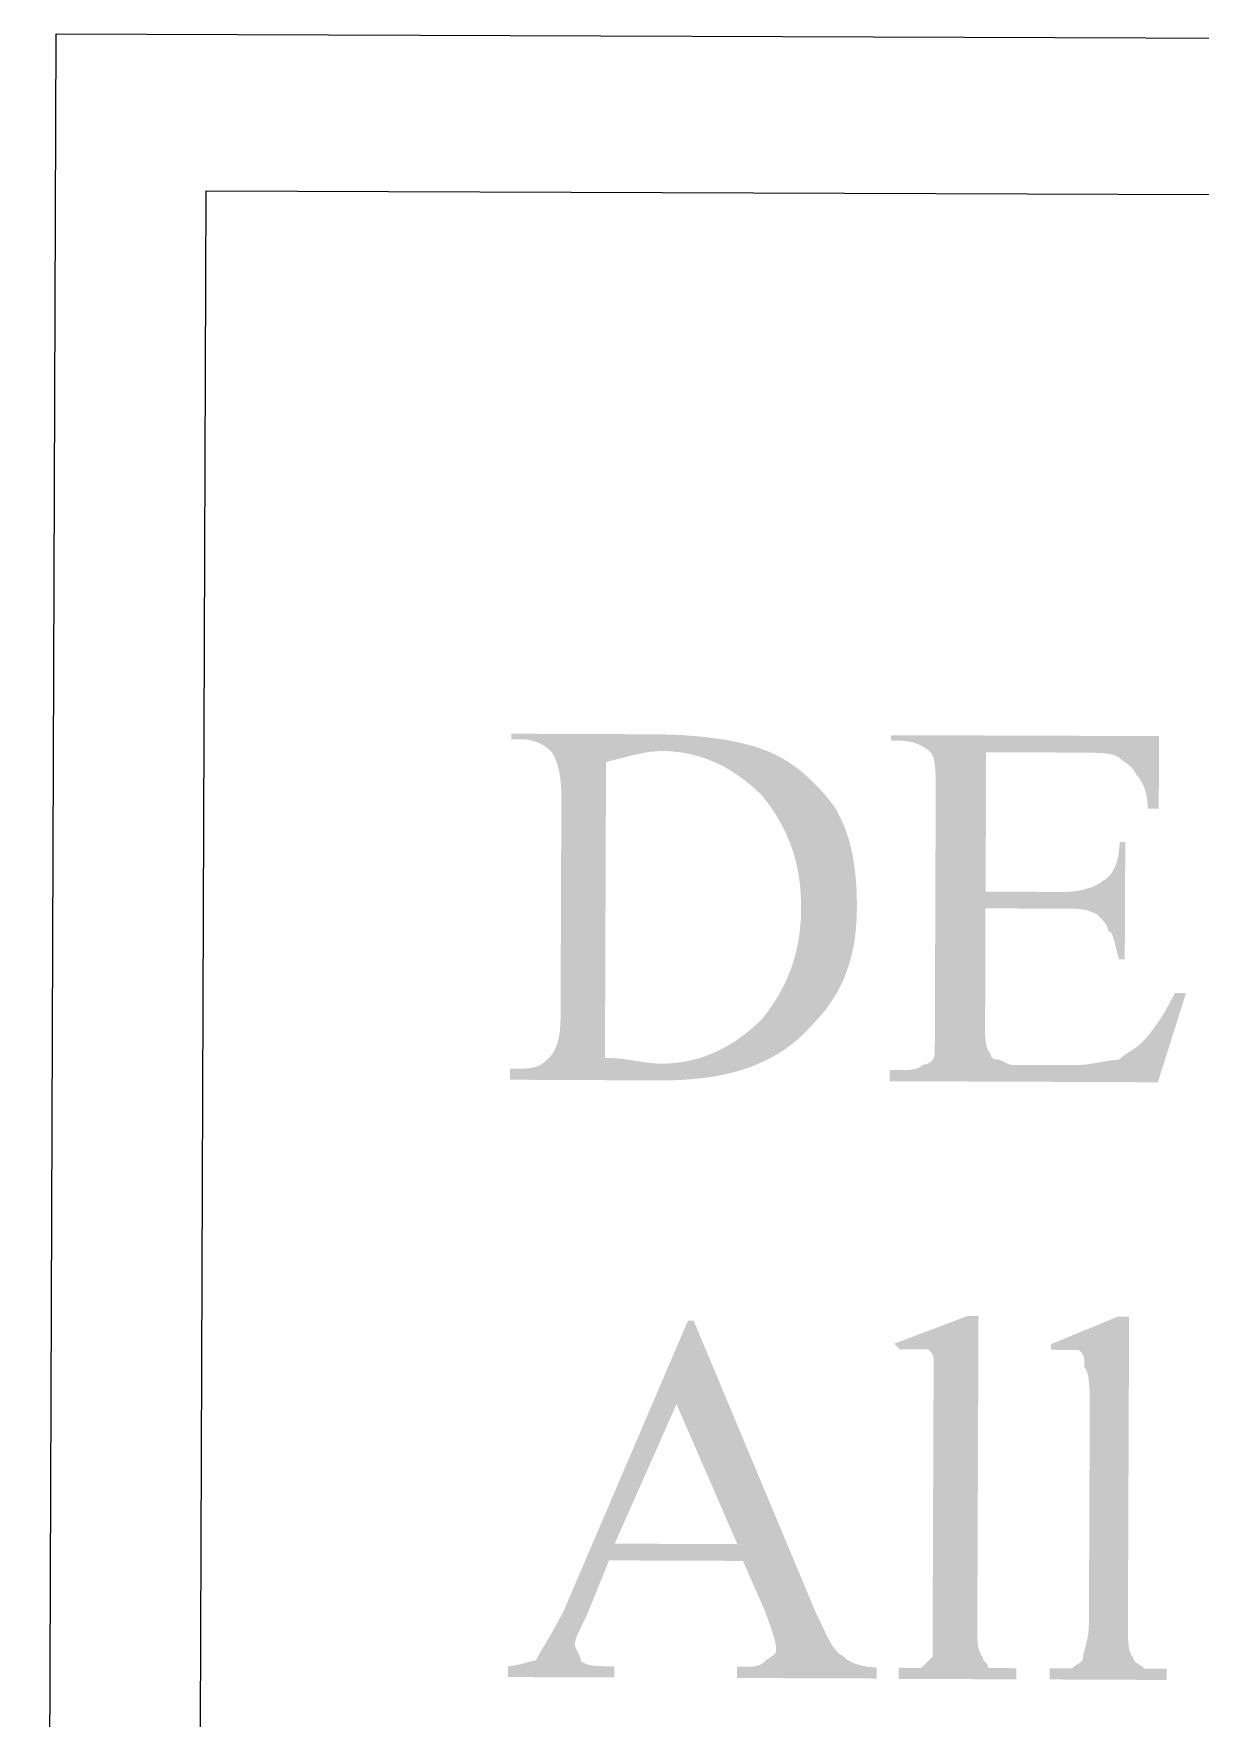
# Model space of a CAD drawing. Header units: millimetres. Extents: x -125 to 146, y -26 to 163.
# Drawn here: x 91.05 to 99.91, y 64.23 to 77.02 of the extents above; entities that cross this region are included whole.
import ezdxf
from ezdxf.xclip import XClip

# ---------------------------------------------------------------- set-up
doc = ezdxf.new("R2010")
doc.units = ezdxf.units.MM
doc.header["$MEASUREMENT"] = 0
doc.header["$XCLIPFRAME"] = 0
doc.layers.get('0').update_dxf_attribs({"color": 255, "linetype": 'CONTINUOUS'})

# ---------------------------------------------------------------- blocks, each defined once
blk = doc.blocks.new('MF12257_10')
at = {"color": 7, "linetype": 'Continuous', "lineweight": 25, "true_color": 0x000007}
blk.add_lwpolyline([(114.393, 53.755), (114.393, -5.961), (68.173, -5.961), (68.173, 53.755)], close=True, dxfattribs=at)
blk = doc.blocks.new('MF12274_11')
at = {"color": 7, "linetype": 'Continuous', "lineweight": 25, "true_color": 0x000007}
blk.add_lwpolyline([(113.205, 52.612), (113.205, -4.776), (69.318, -4.776), (69.318, 52.612)], close=True, dxfattribs=at)

msp = doc.modelspace()

# ---------------------------------------------------------------- hatches: boundary and pattern name
at = {"true_color": 0x000007}
h = msp.add_hatch(color=7, dxfattribs=at)
h.paths.add_polyline_path([(94.668, 69.08), (94.668, 69.164), (94.753, 69.164), (94.768, 69.164), (94.783, 69.165), (94.797, 69.166), (94.81, 69.167), (94.822, 69.169), (94.834, 69.171), (94.844, 69.173), (94.855, 69.176), (94.864, 69.179), (94.874, 69.182), (94.882, 69.186), (94.89, 69.19), (94.898, 69.194), (94.906, 69.198), (94.913, 69.203), (94.919, 69.207), (94.926, 69.212), (94.932, 69.217), (94.937, 69.222), (94.943, 69.227), (94.949, 69.232), (94.954, 69.237), (94.959, 69.242), (94.965, 69.248), (94.97, 69.253), (94.975, 69.259), (94.981, 69.266), (94.986, 69.273), (94.991, 69.28), (94.996, 69.288), (95.001, 69.297), (95.006, 69.306), (95.01, 69.315), (95.015, 69.326), (95.019, 69.337), (95.023, 69.348), (95.027, 69.36), (95.031, 69.373), (95.034, 69.387), (95.037, 69.401), (95.04, 69.416), (95.043, 69.432), (95.045, 69.449), (95.047, 69.466), (95.048, 69.484), (95.05, 69.503), (95.05, 69.523), (95.051, 69.544), (95.057, 71.24), (95.057, 71.261), (95.056, 71.281), (95.055, 71.301), (95.054, 71.321), (95.052, 71.34), (95.05, 71.358), (95.048, 71.376), (95.045, 71.393), (95.042, 71.41), (95.039, 71.426), (95.035, 71.442), (95.031, 71.457), (95.027, 71.471), (95.023, 71.485), (95.019, 71.497), (95.014, 71.51), (95.009, 71.521), (95.004, 71.532), (94.999, 71.542), (94.994, 71.551), (94.989, 71.559), (94.984, 71.566), (94.979, 71.573), (94.973, 71.579), (94.968, 71.584), (94.962, 71.589), (94.956, 71.595), (94.949, 71.6), (94.942, 71.605), (94.935, 71.61), (94.927, 71.615), (94.919, 71.62), (94.91, 71.624), (94.902, 71.629), (94.893, 71.633), (94.884, 71.637), (94.874, 71.641), (94.865, 71.645), (94.855, 71.648), (94.845, 71.651), (94.835, 71.654), (94.825, 71.657), (94.815, 71.659), (94.804, 71.661), (94.794, 71.662), (94.783, 71.663), (94.773, 71.664), (94.762, 71.664), (94.677, 71.664), (94.678, 71.707), (95.739, 71.703), (95.786, 71.702), (95.832, 71.702), (95.877, 71.7), (95.922, 71.699), (95.966, 71.697), (96.008, 71.694), (96.05, 71.691), (96.091, 71.687), (96.131, 71.684), (96.171, 71.679), (96.209, 71.674), (96.246, 71.669), (96.283, 71.664), (96.319, 71.658), (96.353, 71.651), (96.387, 71.644), (96.42, 71.637), (96.453, 71.629), (96.484, 71.621), (96.514, 71.612), (96.544, 71.603), (96.572, 71.593), (96.6, 71.583), (96.627, 71.573), (96.653, 71.561), (96.679, 71.55), (96.704, 71.537), (96.729, 71.523), (96.754, 71.509), (96.778, 71.494), (96.801, 71.478), (96.824, 71.462), (96.847, 71.445), (96.869, 71.428), (96.891, 71.41), (96.912, 71.392), (96.933, 71.373), (96.953, 71.354), (96.973, 71.334), (96.993, 71.314), (97.012, 71.294), (97.031, 71.273), (97.049, 71.253), (97.067, 71.232), (97.084, 71.211), (97.101, 71.19), (97.117, 71.169), (97.133, 71.147), (97.149, 71.121), (97.163, 71.093), (97.177, 71.066), (97.19, 71.038), (97.202, 71.009), (97.213, 70.98), (97.223, 70.951), (97.233, 70.921), (97.242, 70.891), (97.25, 70.86), (97.258, 70.829), (97.264, 70.798), (97.271, 70.766), (97.276, 70.733), (97.281, 70.7), (97.285, 70.667), (97.289, 70.633), (97.292, 70.599), (97.295, 70.564), (97.297, 70.529), (97.298, 70.494), (97.299, 70.458), (97.3, 70.422), (97.3, 70.385), (97.299, 70.342), (97.298, 70.3), (97.295, 70.259), (97.292, 70.218), (97.287, 70.177), (97.282, 70.137), (97.275, 70.098), (97.267, 70.058), (97.258, 70.02), (97.248, 69.982), (97.237, 69.944), (97.224, 69.906), (97.21, 69.87), (97.195, 69.833), (97.178, 69.797), (97.16, 69.762), (97.14, 69.727), (97.119, 69.692), (97.096, 69.658), (97.072, 69.624), (97.046, 69.591), (97.018, 69.559), (96.989, 69.526), (96.958, 69.494), (96.925, 69.458), (96.892, 69.424), (96.856, 69.391), (96.82, 69.361), (96.782, 69.331), (96.743, 69.304), (96.703, 69.278), (96.661, 69.254), (96.618, 69.231), (96.573, 69.211), (96.528, 69.191), (96.481, 69.173), (96.432, 69.157), (96.383, 69.142), (96.332, 69.129), (96.279, 69.117), (96.226, 69.107), (96.171, 69.098), (96.114, 69.091), (96.057, 69.085), (95.998, 69.081), (95.938, 69.077), (95.876, 69.076), (95.813, 69.075)])
h.paths.add_polyline_path([(95.388, 69.246), (95.409, 69.246), (95.43, 69.245), (95.45, 69.244), (95.47, 69.243), (95.489, 69.241), (95.508, 69.239), (95.527, 69.237), (95.546, 69.235), (95.564, 69.232), (95.582, 69.23), (95.599, 69.227), (95.617, 69.224), (95.634, 69.221), (95.651, 69.219), (95.668, 69.216), (95.685, 69.214), (95.701, 69.211), (95.718, 69.209), (95.734, 69.207), (95.75, 69.206), (95.766, 69.204), (95.782, 69.203), (95.798, 69.203), (95.814, 69.202), (95.851, 69.203), (95.887, 69.205), (95.923, 69.208), (95.959, 69.212), (95.994, 69.218), (96.028, 69.225), (96.063, 69.233), (96.096, 69.242), (96.13, 69.252), (96.163, 69.264), (96.195, 69.277), (96.227, 69.291), (96.259, 69.306), (96.29, 69.322), (96.32, 69.339), (96.351, 69.357), (96.381, 69.376), (96.41, 69.397), (96.439, 69.418), (96.467, 69.44), (96.496, 69.463), (96.523, 69.487), (96.55, 69.512), (96.577, 69.538), (96.598, 69.565), (96.619, 69.592), (96.639, 69.619), (96.658, 69.648), (96.677, 69.676), (96.696, 69.706), (96.713, 69.736), (96.73, 69.767), (96.746, 69.798), (96.762, 69.83), (96.776, 69.864), (96.79, 69.897), (96.803, 69.932), (96.815, 69.968), (96.826, 70.005), (96.836, 70.043), (96.845, 70.082), (96.853, 70.122), (96.86, 70.163), (96.866, 70.205), (96.87, 70.248), (96.874, 70.293), (96.876, 70.339), (96.877, 70.386), (96.876, 70.433), (96.874, 70.479), (96.871, 70.523), (96.867, 70.567), (96.862, 70.609), (96.855, 70.65), (96.847, 70.69), (96.839, 70.728), (96.829, 70.766), (96.818, 70.803), (96.806, 70.839), (96.794, 70.873), (96.78, 70.907), (96.766, 70.941), (96.751, 70.973), (96.735, 71.005), (96.718, 71.035), (96.701, 71.066), (96.683, 71.095), (96.664, 71.124), (96.645, 71.152), (96.625, 71.18), (96.604, 71.207), (96.583, 71.234), (96.557, 71.26), (96.53, 71.285), (96.502, 71.31), (96.474, 71.333), (96.446, 71.355), (96.417, 71.377), (96.388, 71.397), (96.358, 71.417), (96.328, 71.435), (96.298, 71.453), (96.267, 71.469), (96.235, 71.484), (96.203, 71.498), (96.171, 71.511), (96.138, 71.523), (96.105, 71.534), (96.071, 71.543), (96.037, 71.552), (96.002, 71.559), (95.967, 71.565), (95.932, 71.569), (95.896, 71.573), (95.86, 71.575), (95.823, 71.576), (95.807, 71.575), (95.791, 71.575), (95.775, 71.574), (95.759, 71.572), (95.743, 71.571), (95.726, 71.569), (95.71, 71.566), (95.693, 71.564), (95.677, 71.56), (95.66, 71.557), (95.643, 71.554), (95.626, 71.55), (95.608, 71.546), (95.59, 71.542), (95.572, 71.537), (95.554, 71.533), (95.536, 71.528), (95.517, 71.523), (95.498, 71.518), (95.478, 71.513), (95.458, 71.508), (95.438, 71.503), (95.417, 71.498), (95.396, 71.492)])
for points in [[(98.281, 71.566), (98.277, 70.508), (98.869, 70.506), (98.885, 70.506), (98.901, 70.507), (98.917, 70.508), (98.933, 70.509), (98.948, 70.511), (98.963, 70.513), (98.978, 70.515), (98.993, 70.518), (99.008, 70.521), (99.022, 70.524), (99.036, 70.528), (99.049, 70.532), (99.062, 70.536), (99.075, 70.54), (99.087, 70.544), (99.099, 70.549), (99.109, 70.554), (99.12, 70.559), (99.129, 70.564), (99.138, 70.569), (99.146, 70.574), (99.154, 70.579), (99.16, 70.584), (99.166, 70.59), (99.176, 70.595), (99.186, 70.602), (99.196, 70.609), (99.205, 70.617), (99.214, 70.626), (99.222, 70.636), (99.23, 70.646), (99.237, 70.657), (99.244, 70.668), (99.25, 70.68), (99.256, 70.693), (99.262, 70.706), (99.267, 70.719), (99.272, 70.733), (99.276, 70.747), (99.28, 70.762), (99.283, 70.776), (99.286, 70.791), (99.288, 70.807), (99.29, 70.822), (99.292, 70.838), (99.293, 70.854), (99.294, 70.87), (99.294, 70.885), (99.337, 70.885), (99.333, 69.994), (99.291, 69.994), (99.286, 70.009), (99.281, 70.025), (99.277, 70.039), (99.273, 70.054), (99.269, 70.068), (99.266, 70.081), (99.263, 70.094), (99.26, 70.106), (99.257, 70.117), (99.254, 70.129), (99.252, 70.139), (99.249, 70.149), (99.246, 70.158), (99.244, 70.166), (99.241, 70.174), (99.238, 70.181), (99.235, 70.187), (99.232, 70.193), (99.229, 70.197), (99.225, 70.201), (99.221, 70.204), (99.217, 70.207), (99.212, 70.208), (99.207, 70.208), (99.207, 70.214), (99.206, 70.219), (99.205, 70.224), (99.204, 70.23), (99.202, 70.235), (99.2, 70.24), (99.197, 70.245), (99.195, 70.251), (99.192, 70.256), (99.188, 70.261), (99.185, 70.267), (99.181, 70.272), (99.177, 70.277), (99.172, 70.283), (99.168, 70.288), (99.163, 70.293), (99.159, 70.299), (99.154, 70.304), (99.149, 70.309), (99.144, 70.314), (99.139, 70.32), (99.133, 70.325), (99.128, 70.33), (99.123, 70.336), (99.112, 70.341), (99.102, 70.345), (99.093, 70.35), (99.083, 70.354), (99.074, 70.357), (99.065, 70.36), (99.056, 70.363), (99.048, 70.366), (99.039, 70.368), (99.03, 70.37), (99.021, 70.372), (99.012, 70.373), (99.002, 70.374), (98.993, 70.375), (98.983, 70.376), (98.972, 70.377), (98.962, 70.378), (98.95, 70.378), (98.938, 70.378), (98.926, 70.379), (98.913, 70.379), (98.899, 70.379), (98.884, 70.379), (98.869, 70.379), (98.276, 70.381), (98.273, 69.49), (98.273, 69.479), (98.273, 69.468), (98.273, 69.458), (98.273, 69.447), (98.273, 69.437), (98.273, 69.427), (98.274, 69.416), (98.274, 69.406), (98.275, 69.396), (98.276, 69.387), (98.277, 69.377), (98.278, 69.368), (98.279, 69.359), (98.281, 69.35), (98.283, 69.341), (98.285, 69.333), (98.287, 69.325), (98.29, 69.317), (98.293, 69.309), (98.297, 69.302), (98.301, 69.296), (98.305, 69.289), (98.309, 69.283), (98.315, 69.278), (98.315, 69.277), (98.315, 69.277), (98.315, 69.276), (98.315, 69.275), (98.315, 69.273), (98.315, 69.271), (98.316, 69.269), (98.316, 69.267), (98.317, 69.264), (98.318, 69.262), (98.319, 69.259), (98.32, 69.257), (98.321, 69.254), (98.323, 69.251), (98.325, 69.249), (98.327, 69.246), (98.329, 69.244), (98.332, 69.242), (98.335, 69.24), (98.339, 69.238), (98.343, 69.237), (98.347, 69.236), (98.352, 69.235), (98.357, 69.235), (98.362, 69.235), (98.367, 69.234), (98.373, 69.233), (98.378, 69.232), (98.383, 69.23), (98.388, 69.228), (98.394, 69.226), (98.399, 69.224), (98.404, 69.222), (98.41, 69.219), (98.415, 69.216), (98.42, 69.214), (98.425, 69.211), (98.431, 69.209), (98.436, 69.206), (98.441, 69.204), (98.447, 69.201), (98.452, 69.199), (98.457, 69.197), (98.462, 69.196), (98.468, 69.194), (98.473, 69.193), (98.478, 69.193), (98.484, 69.192), (98.949, 69.191), (98.965, 69.191), (98.981, 69.191), (98.997, 69.192), (99.013, 69.194), (99.028, 69.195), (99.044, 69.197), (99.059, 69.199), (99.075, 69.201), (99.09, 69.204), (99.105, 69.206), (99.12, 69.209), (99.135, 69.211), (99.149, 69.214), (99.163, 69.216), (99.177, 69.219), (99.191, 69.221), (99.204, 69.223), (99.217, 69.225), (99.23, 69.227), (99.242, 69.229), (99.254, 69.23), (99.266, 69.231), (99.277, 69.232), (99.288, 69.232), (99.294, 69.237), (99.3, 69.242), (99.306, 69.248), (99.312, 69.253), (99.319, 69.258), (99.327, 69.263), (99.334, 69.269), (99.342, 69.274), (99.349, 69.279), (99.357, 69.284), (99.365, 69.29), (99.373, 69.295), (99.381, 69.3), (99.389, 69.305), (99.397, 69.311), (99.404, 69.316), (99.412, 69.321), (99.419, 69.327), (99.427, 69.332), (99.433, 69.337), (99.44, 69.342), (99.446, 69.348), (99.452, 69.353), (99.458, 69.358), (99.468, 69.369), (99.479, 69.38), (99.49, 69.392), (99.5, 69.404), (99.511, 69.416), (99.522, 69.429), (99.532, 69.443), (99.543, 69.457), (99.554, 69.471), (99.564, 69.486), (99.575, 69.501), (99.585, 69.516), (99.596, 69.532), (99.607, 69.549), (99.617, 69.566), (99.628, 69.583), (99.639, 69.601), (99.649, 69.619), (99.66, 69.638), (99.671, 69.657), (99.681, 69.677), (99.692, 69.697), (99.703, 69.717), (99.713, 69.738), (99.798, 69.738), (99.584, 69.061), (97.549, 69.069), (97.549, 69.154), (97.634, 69.153), (97.64, 69.153), (97.646, 69.153), (97.652, 69.153), (97.658, 69.153), (97.665, 69.153), (97.672, 69.154), (97.68, 69.154), (97.687, 69.155), (97.695, 69.155), (97.703, 69.156), (97.711, 69.157), (97.719, 69.158), (97.727, 69.16), (97.735, 69.161), (97.742, 69.163), (97.75, 69.165), (97.758, 69.168), (97.765, 69.171), (97.772, 69.174), (97.779, 69.177), (97.786, 69.181), (97.792, 69.185), (97.798, 69.19), (97.804, 69.195), (97.809, 69.195), (97.815, 69.196), (97.82, 69.197), (97.826, 69.198), (97.831, 69.2), (97.836, 69.202), (97.841, 69.205), (97.846, 69.207), (97.851, 69.21), (97.856, 69.214), (97.86, 69.217), (97.864, 69.221), (97.868, 69.225), (97.872, 69.229), (97.875, 69.234), (97.878, 69.239), (97.881, 69.243), (97.884, 69.248), (97.886, 69.253), (97.888, 69.258), (97.889, 69.263), (97.89, 69.269), (97.891, 69.274), (97.891, 69.279), (97.891, 69.285), (97.891, 69.291), (97.891, 69.297), (97.891, 69.304), (97.891, 69.311), (97.891, 69.319), (97.891, 69.327), (97.891, 69.336), (97.891, 69.345), (97.891, 69.354), (97.892, 69.364), (97.892, 69.375), (97.892, 69.385), (97.892, 69.397), (97.892, 69.408), (97.892, 69.42), (97.892, 69.433), (97.892, 69.446), (97.892, 69.459), (97.892, 69.473), (97.892, 69.488), (97.892, 69.502), (97.892, 69.518), (97.892, 69.533), (97.898, 71.229), (97.899, 71.25), (97.899, 71.271), (97.899, 71.291), (97.899, 71.31), (97.898, 71.329), (97.898, 71.348), (97.898, 71.366), (97.897, 71.383), (97.897, 71.4), (97.896, 71.416), (97.895, 71.431), (97.894, 71.446), (97.893, 71.46), (97.891, 71.474), (97.889, 71.487), (97.887, 71.499), (97.884, 71.51), (97.882, 71.521), (97.879, 71.531), (97.875, 71.54), (97.871, 71.548), (97.867, 71.556), (97.862, 71.562), (97.857, 71.568), (97.852, 71.573), (97.845, 71.579), (97.839, 71.584), (97.832, 71.589), (97.825, 71.594), (97.817, 71.599), (97.809, 71.604), (97.801, 71.609), (97.792, 71.614), (97.784, 71.618), (97.775, 71.622), (97.765, 71.627), (97.756, 71.63), (97.746, 71.634), (97.736, 71.638), (97.727, 71.641), (97.716, 71.643), (97.706, 71.646), (97.696, 71.648), (97.685, 71.65), (97.675, 71.651), (97.664, 71.653), (97.654, 71.653), (97.643, 71.654), (97.559, 71.654), (97.559, 71.696), (99.593, 71.689), (99.591, 71.138), (99.507, 71.139), (99.507, 71.154), (99.506, 71.169), (99.505, 71.184), (99.504, 71.199), (99.502, 71.212), (99.5, 71.226), (99.497, 71.239), (99.495, 71.252), (99.492, 71.264), (99.488, 71.275), (99.485, 71.287), (99.481, 71.297), (99.477, 71.308), (99.473, 71.318), (99.468, 71.327), (99.464, 71.336), (99.459, 71.345), (99.454, 71.353), (99.449, 71.361), (99.444, 71.368), (99.439, 71.375), (99.434, 71.381), (99.428, 71.387), (99.423, 71.393), (99.418, 71.403), (99.413, 71.412), (99.407, 71.421), (99.402, 71.429), (99.397, 71.436), (99.391, 71.443), (99.386, 71.449), (99.381, 71.454), (99.376, 71.459), (99.37, 71.464), (99.365, 71.468), (99.36, 71.473), (99.355, 71.476), (99.349, 71.48), (99.344, 71.484), (99.339, 71.487), (99.333, 71.491), (99.328, 71.494), (99.323, 71.498), (99.318, 71.502), (99.312, 71.506), (99.307, 71.511), (99.302, 71.515), (99.297, 71.52), (99.291, 71.525), (99.284, 71.53), (99.277, 71.534), (99.269, 71.538), (99.26, 71.542), (99.25, 71.545), (99.24, 71.548), (99.229, 71.55), (99.218, 71.553), (99.206, 71.555), (99.193, 71.556), (99.18, 71.558), (99.167, 71.559), (99.153, 71.56), (99.139, 71.561), (99.124, 71.562), (99.109, 71.562), (99.094, 71.563), (99.079, 71.563), (99.063, 71.563), (99.048, 71.564), (99.032, 71.564), (99.016, 71.564), (99, 71.564)], [(98.223, 67.286), (98.214, 64.952), (98.214, 64.936), (98.214, 64.921), (98.214, 64.906), (98.214, 64.892), (98.214, 64.878), (98.214, 64.865), (98.215, 64.852), (98.215, 64.839), (98.216, 64.827), (98.216, 64.815), (98.217, 64.804), (98.219, 64.793), (98.22, 64.783), (98.222, 64.773), (98.224, 64.764), (98.226, 64.754), (98.228, 64.746), (98.231, 64.738), (98.234, 64.73), (98.238, 64.723), (98.241, 64.716), (98.246, 64.709), (98.25, 64.703), (98.255, 64.698), (98.255, 64.693), (98.256, 64.688), (98.257, 64.684), (98.258, 64.68), (98.26, 64.676), (98.262, 64.673), (98.264, 64.67), (98.266, 64.667), (98.269, 64.664), (98.271, 64.661), (98.274, 64.658), (98.276, 64.656), (98.279, 64.653), (98.282, 64.65), (98.284, 64.647), (98.286, 64.645), (98.289, 64.641), (98.291, 64.638), (98.293, 64.635), (98.294, 64.631), (98.296, 64.627), (98.296, 64.623), (98.297, 64.618), (98.297, 64.613), (98.303, 64.613), (98.309, 64.613), (98.315, 64.613), (98.322, 64.613), (98.329, 64.613), (98.336, 64.613), (98.344, 64.613), (98.352, 64.613), (98.361, 64.613), (98.369, 64.613), (98.378, 64.613), (98.387, 64.613), (98.397, 64.613), (98.406, 64.613), (98.416, 64.613), (98.426, 64.613), (98.436, 64.613), (98.446, 64.613), (98.456, 64.613), (98.467, 64.612), (98.477, 64.612), (98.488, 64.612), (98.498, 64.612), (98.509, 64.612), (98.509, 64.528), (97.617, 64.531), (97.617, 64.616), (97.628, 64.616), (97.638, 64.616), (97.647, 64.616), (97.656, 64.615), (97.665, 64.615), (97.674, 64.615), (97.682, 64.615), (97.689, 64.615), (97.697, 64.615), (97.704, 64.615), (97.711, 64.615), (97.718, 64.615), (97.724, 64.615), (97.731, 64.615), (97.737, 64.615), (97.743, 64.615), (97.749, 64.615), (97.754, 64.615), (97.76, 64.615), (97.765, 64.615), (97.771, 64.615), (97.776, 64.615), (97.781, 64.615), (97.787, 64.615), (97.792, 64.62), (97.797, 64.625), (97.802, 64.629), (97.806, 64.633), (97.81, 64.637), (97.813, 64.64), (97.817, 64.643), (97.82, 64.646), (97.823, 64.649), (97.826, 64.652), (97.829, 64.655), (97.831, 64.657), (97.834, 64.66), (97.837, 64.662), (97.84, 64.665), (97.843, 64.668), (97.846, 64.671), (97.849, 64.674), (97.852, 64.678), (97.856, 64.681), (97.86, 64.685), (97.864, 64.69), (97.869, 64.694), (97.874, 64.699), (97.874, 64.705), (97.874, 64.711), (97.874, 64.717), (97.874, 64.724), (97.874, 64.731), (97.874, 64.739), (97.874, 64.747), (97.874, 64.756), (97.875, 64.765), (97.875, 64.774), (97.875, 64.784), (97.875, 64.795), (97.875, 64.805), (97.875, 64.817), (97.875, 64.828), (97.875, 64.84), (97.875, 64.853), (97.875, 64.866), (97.875, 64.879), (97.875, 64.893), (97.875, 64.908), (97.875, 64.922), (97.875, 64.938), (97.875, 64.953), (97.881, 66.565), (97.881, 66.586), (97.881, 66.606), (97.881, 66.626), (97.881, 66.646), (97.882, 66.665), (97.882, 66.683), (97.882, 66.701), (97.882, 66.718), (97.882, 66.735), (97.882, 66.751), (97.882, 66.767), (97.882, 66.782), (97.882, 66.796), (97.882, 66.809), (97.882, 66.822), (97.882, 66.834), (97.882, 66.846), (97.882, 66.856), (97.882, 66.866), (97.882, 66.875), (97.882, 66.884), (97.882, 66.891), (97.882, 66.898), (97.882, 66.903), (97.882, 66.914), (97.882, 66.923), (97.882, 66.932), (97.882, 66.94), (97.882, 66.948), (97.882, 66.954), (97.882, 66.961), (97.881, 66.966), (97.88, 66.972), (97.88, 66.976), (97.879, 66.981), (97.877, 66.985), (97.876, 66.989), (97.874, 66.993), (97.872, 66.996), (97.87, 67), (97.868, 67.004), (97.865, 67.007), (97.862, 67.011), (97.858, 67.015), (97.854, 67.019), (97.85, 67.023), (97.846, 67.028), (97.841, 67.033), (97.84, 67.033), (97.84, 67.033), (97.839, 67.033), (97.837, 67.033), (97.835, 67.033), (97.833, 67.033), (97.83, 67.033), (97.827, 67.033), (97.824, 67.033), (97.821, 67.033), (97.817, 67.033), (97.813, 67.033), (97.809, 67.033), (97.804, 67.033), (97.799, 67.033), (97.795, 67.033), (97.79, 67.033), (97.785, 67.033), (97.78, 67.033), (97.774, 67.033), (97.769, 67.033), (97.764, 67.033), (97.759, 67.033), (97.753, 67.033), (97.748, 67.033), (97.743, 67.033), (97.737, 67.033), (97.732, 67.034), (97.727, 67.034), (97.722, 67.034), (97.716, 67.034), (97.711, 67.034), (97.706, 67.034), (97.7, 67.034), (97.695, 67.034), (97.69, 67.034), (97.684, 67.034), (97.679, 67.034), (97.674, 67.034), (97.669, 67.034), (97.663, 67.034), (97.658, 67.034), (97.653, 67.034), (97.647, 67.034), (97.642, 67.034), (97.637, 67.034), (97.632, 67.034), (97.626, 67.034), (97.584, 67.076), (98.138, 67.286)], [(99.366, 67.281), (99.357, 64.948), (99.357, 64.932), (99.357, 64.917), (99.357, 64.902), (99.357, 64.888), (99.357, 64.874), (99.357, 64.861), (99.358, 64.848), (99.358, 64.835), (99.359, 64.823), (99.359, 64.811), (99.36, 64.8), (99.362, 64.789), (99.363, 64.779), (99.365, 64.769), (99.367, 64.759), (99.369, 64.75), (99.371, 64.742), (99.374, 64.733), (99.377, 64.726), (99.381, 64.718), (99.384, 64.712), (99.389, 64.705), (99.393, 64.699), (99.398, 64.694), (99.398, 64.689), (99.399, 64.684), (99.4, 64.68), (99.402, 64.676), (99.403, 64.672), (99.405, 64.669), (99.408, 64.665), (99.411, 64.662), (99.414, 64.659), (99.417, 64.657), (99.421, 64.654), (99.425, 64.651), (99.429, 64.649), (99.433, 64.646), (99.437, 64.643), (99.442, 64.64), (99.447, 64.637), (99.452, 64.634), (99.457, 64.631), (99.462, 64.627), (99.467, 64.623), (99.472, 64.619), (99.477, 64.614), (99.483, 64.609), (99.483, 64.609), (99.484, 64.609), (99.486, 64.609), (99.489, 64.609), (99.493, 64.609), (99.497, 64.609), (99.502, 64.609), (99.508, 64.609), (99.514, 64.609), (99.521, 64.609), (99.528, 64.609), (99.536, 64.609), (99.544, 64.609), (99.552, 64.608), (99.561, 64.608), (99.57, 64.608), (99.58, 64.608), (99.59, 64.608), (99.6, 64.608), (99.61, 64.608), (99.62, 64.608), (99.631, 64.608), (99.641, 64.608), (99.652, 64.608), (99.652, 64.523), (98.763, 64.527), (98.763, 64.611), (98.774, 64.611), (98.784, 64.611), (98.795, 64.611), (98.805, 64.611), (98.815, 64.611), (98.825, 64.611), (98.835, 64.611), (98.844, 64.611), (98.854, 64.611), (98.863, 64.611), (98.871, 64.611), (98.879, 64.611), (98.887, 64.611), (98.894, 64.611), (98.901, 64.611), (98.907, 64.611), (98.913, 64.611), (98.918, 64.611), (98.922, 64.611), (98.926, 64.611), (98.928, 64.611), (98.931, 64.611), (98.932, 64.611), (98.932, 64.611), (98.938, 64.616), (98.943, 64.62), (98.948, 64.625), (98.953, 64.629), (98.958, 64.632), (98.963, 64.636), (98.968, 64.639), (98.973, 64.642), (98.978, 64.645), (98.982, 64.648), (98.987, 64.65), (98.991, 64.653), (98.995, 64.656), (98.998, 64.658), (99.002, 64.661), (99.005, 64.664), (99.007, 64.667), (99.01, 64.67), (99.012, 64.673), (99.014, 64.677), (99.015, 64.681), (99.016, 64.685), (99.017, 64.69), (99.017, 64.695), (99.018, 64.701), (99.018, 64.707), (99.019, 64.713), (99.02, 64.72), (99.022, 64.727), (99.024, 64.735), (99.026, 64.743), (99.028, 64.752), (99.031, 64.761), (99.033, 64.77), (99.036, 64.78), (99.039, 64.79), (99.041, 64.801), (99.044, 64.812), (99.047, 64.824), (99.049, 64.836), (99.051, 64.849), (99.054, 64.862), (99.056, 64.875), (99.057, 64.889), (99.059, 64.903), (99.06, 64.918), (99.06, 64.933), (99.061, 64.949), (99.067, 66.56), (99.067, 66.581), (99.067, 66.602), (99.067, 66.622), (99.067, 66.641), (99.066, 66.66), (99.066, 66.679), (99.066, 66.697), (99.066, 66.714), (99.065, 66.731), (99.064, 66.747), (99.063, 66.762), (99.062, 66.777), (99.061, 66.791), (99.059, 66.805), (99.057, 66.818), (99.055, 66.83), (99.052, 66.841), (99.05, 66.852), (99.047, 66.862), (99.043, 66.871), (99.039, 66.879), (99.035, 66.887), (99.03, 66.893), (99.025, 66.899), (99.025, 66.91), (99.025, 66.919), (99.025, 66.928), (99.025, 66.936), (99.025, 66.943), (99.025, 66.95), (99.025, 66.956), (99.024, 66.962), (99.023, 66.967), (99.023, 66.972), (99.022, 66.977), (99.02, 66.981), (99.019, 66.985), (99.017, 66.989), (99.015, 66.992), (99.013, 66.996), (99.011, 66.999), (99.008, 67.003), (99.005, 67.007), (99.001, 67.011), (98.997, 67.015), (98.993, 67.019), (98.989, 67.024), (98.984, 67.029), (98.983, 67.029), (98.983, 67.029), (98.982, 67.029), (98.98, 67.029), (98.978, 67.029), (98.976, 67.029), (98.974, 67.029), (98.971, 67.029), (98.968, 67.029), (98.965, 67.029), (98.961, 67.029), (98.957, 67.029), (98.953, 67.029), (98.949, 67.029), (98.944, 67.029), (98.94, 67.029), (98.935, 67.029), (98.93, 67.029), (98.925, 67.029), (98.92, 67.029), (98.915, 67.029), (98.909, 67.029), (98.904, 67.029), (98.899, 67.029), (98.899, 67.029), (98.898, 67.029), (98.897, 67.029), (98.895, 67.029), (98.893, 67.029), (98.891, 67.029), (98.888, 67.029), (98.885, 67.029), (98.881, 67.029), (98.877, 67.029), (98.872, 67.029), (98.867, 67.029), (98.862, 67.029), (98.856, 67.029), (98.849, 67.029), (98.842, 67.029), (98.835, 67.029), (98.827, 67.029), (98.819, 67.029), (98.811, 67.03), (98.802, 67.03), (98.792, 67.03), (98.782, 67.03), (98.772, 67.03), (98.772, 67.072), (99.281, 67.282)]]:
    msp.add_hatch(color=7, dxfattribs=at).paths.add_polyline_path(points)
h = msp.add_hatch(color=7, dxfattribs=at)
h.paths.add_polyline_path([(96.435, 65.427), (95.419, 65.431), (95.248, 65.008), (95.243, 64.997), (95.237, 64.987), (95.232, 64.976), (95.227, 64.966), (95.222, 64.956), (95.216, 64.945), (95.211, 64.935), (95.206, 64.925), (95.202, 64.915), (95.197, 64.905), (95.192, 64.896), (95.188, 64.887), (95.184, 64.877), (95.18, 64.869), (95.177, 64.86), (95.173, 64.852), (95.17, 64.843), (95.168, 64.836), (95.166, 64.828), (95.164, 64.821), (95.162, 64.814), (95.161, 64.808), (95.16, 64.802), (95.16, 64.797), (95.16, 64.791), (95.161, 64.786), (95.162, 64.781), (95.163, 64.776), (95.165, 64.77), (95.167, 64.765), (95.169, 64.76), (95.172, 64.754), (95.174, 64.749), (95.177, 64.744), (95.179, 64.738), (95.182, 64.733), (95.185, 64.728), (95.188, 64.723), (95.19, 64.717), (95.193, 64.712), (95.195, 64.707), (95.198, 64.701), (95.2, 64.696), (95.201, 64.691), (95.203, 64.685), (95.204, 64.68), (95.204, 64.675), (95.205, 64.67), (95.21, 64.664), (95.216, 64.66), (95.222, 64.655), (95.229, 64.652), (95.236, 64.648), (95.244, 64.645), (95.252, 64.642), (95.261, 64.64), (95.27, 64.637), (95.279, 64.635), (95.289, 64.634), (95.3, 64.632), (95.31, 64.631), (95.322, 64.63), (95.333, 64.629), (95.345, 64.628), (95.358, 64.628), (95.371, 64.627), (95.384, 64.627), (95.398, 64.627), (95.413, 64.627), (95.427, 64.626), (95.443, 64.626), (95.458, 64.626), (95.458, 64.542), (94.651, 64.545), (94.651, 64.629), (94.662, 64.629), (94.673, 64.63), (94.683, 64.631), (94.694, 64.632), (94.704, 64.634), (94.714, 64.636), (94.724, 64.638), (94.735, 64.64), (94.744, 64.642), (94.754, 64.645), (94.764, 64.647), (94.773, 64.65), (94.782, 64.653), (94.791, 64.655), (94.8, 64.658), (94.808, 64.66), (94.816, 64.662), (94.824, 64.664), (94.832, 64.666), (94.839, 64.668), (94.845, 64.669), (94.852, 64.67), (94.858, 64.671), (94.863, 64.671), (94.869, 64.682), (94.875, 64.693), (94.881, 64.704), (94.888, 64.717), (94.895, 64.729), (94.902, 64.742), (94.91, 64.756), (94.918, 64.769), (94.927, 64.784), (94.936, 64.798), (94.945, 64.814), (94.954, 64.829), (94.963, 64.845), (94.973, 64.862), (94.983, 64.879), (94.993, 64.896), (95.003, 64.914), (95.013, 64.932), (95.023, 64.951), (95.034, 64.97), (95.044, 64.99), (95.055, 65.01), (95.066, 65.03), (95.076, 65.051), (96.018, 67.252), (96.061, 67.251), (96.984, 65.044), (96.994, 65.023), (97.004, 65.002), (97.014, 64.982), (97.023, 64.963), (97.032, 64.944), (97.04, 64.925), (97.049, 64.907), (97.057, 64.89), (97.065, 64.873), (97.073, 64.857), (97.081, 64.842), (97.089, 64.827), (97.097, 64.812), (97.105, 64.799), (97.113, 64.786), (97.121, 64.774), (97.129, 64.762), (97.138, 64.752), (97.146, 64.742), (97.155, 64.733), (97.164, 64.724), (97.174, 64.717), (97.184, 64.71), (97.194, 64.705), (97.2, 64.699), (97.206, 64.694), (97.212, 64.689), (97.219, 64.683), (97.226, 64.678), (97.234, 64.673), (97.242, 64.668), (97.251, 64.664), (97.26, 64.659), (97.269, 64.654), (97.279, 64.65), (97.29, 64.646), (97.301, 64.642), (97.312, 64.638), (97.324, 64.635), (97.336, 64.632), (97.349, 64.629), (97.362, 64.627), (97.375, 64.624), (97.39, 64.622), (97.404, 64.621), (97.419, 64.62), (97.435, 64.619), (97.451, 64.619), (97.45, 64.534), (96.389, 64.538), (96.39, 64.623), (96.405, 64.623), (96.42, 64.623), (96.433, 64.623), (96.447, 64.623), (96.459, 64.623), (96.47, 64.623), (96.481, 64.624), (96.492, 64.624), (96.501, 64.625), (96.51, 64.625), (96.519, 64.626), (96.527, 64.628), (96.535, 64.629), (96.542, 64.631), (96.549, 64.633), (96.556, 64.635), (96.562, 64.637), (96.568, 64.64), (96.574, 64.643), (96.58, 64.647), (96.585, 64.65), (96.591, 64.655), (96.596, 64.659), (96.601, 64.664), (96.607, 64.669), (96.612, 64.674), (96.617, 64.678), (96.623, 64.682), (96.628, 64.686), (96.633, 64.689), (96.638, 64.693), (96.642, 64.696), (96.647, 64.698), (96.651, 64.701), (96.656, 64.704), (96.66, 64.706), (96.664, 64.709), (96.667, 64.712), (96.671, 64.715), (96.674, 64.717), (96.677, 64.72), (96.679, 64.724), (96.681, 64.727), (96.683, 64.731), (96.685, 64.735), (96.686, 64.739), (96.686, 64.744), (96.686, 64.749), (96.686, 64.759), (96.686, 64.77), (96.685, 64.781), (96.683, 64.791), (96.682, 64.802), (96.679, 64.813), (96.677, 64.824), (96.674, 64.835), (96.671, 64.846), (96.668, 64.858), (96.664, 64.869), (96.661, 64.881), (96.656, 64.893), (96.652, 64.905), (96.648, 64.918), (96.643, 64.931), (96.639, 64.944), (96.634, 64.957), (96.629, 64.971), (96.624, 64.985), (96.619, 65), (96.613, 65.014), (96.608, 65.03), (96.603, 65.045)])
h.paths.add_polyline_path([(96.393, 65.554), (95.931, 66.617), (95.462, 65.558)])

# ---------------------------------------------------------------- block references
at = {"color": 7, "true_color": 0xffffff}
ref = msp.add_blockref('MF12257_10', (144.555, -37.569), dxfattribs=dict(at, rotation=89.78812348408282))
XClip(ref).set_block_clipping_path([(67.9873310725, 0), (114.6386663437, 53.9326737722)])
ref = msp.add_blockref('MF12274_11', (144.555, -37.569), dxfattribs=dict(at, rotation=89.78812348408282))
XClip(ref).set_block_clipping_path([(69.1303330104, 0), (113.4533301036, 52.7896718343)])

doc.saveas('drawing.dxf')
